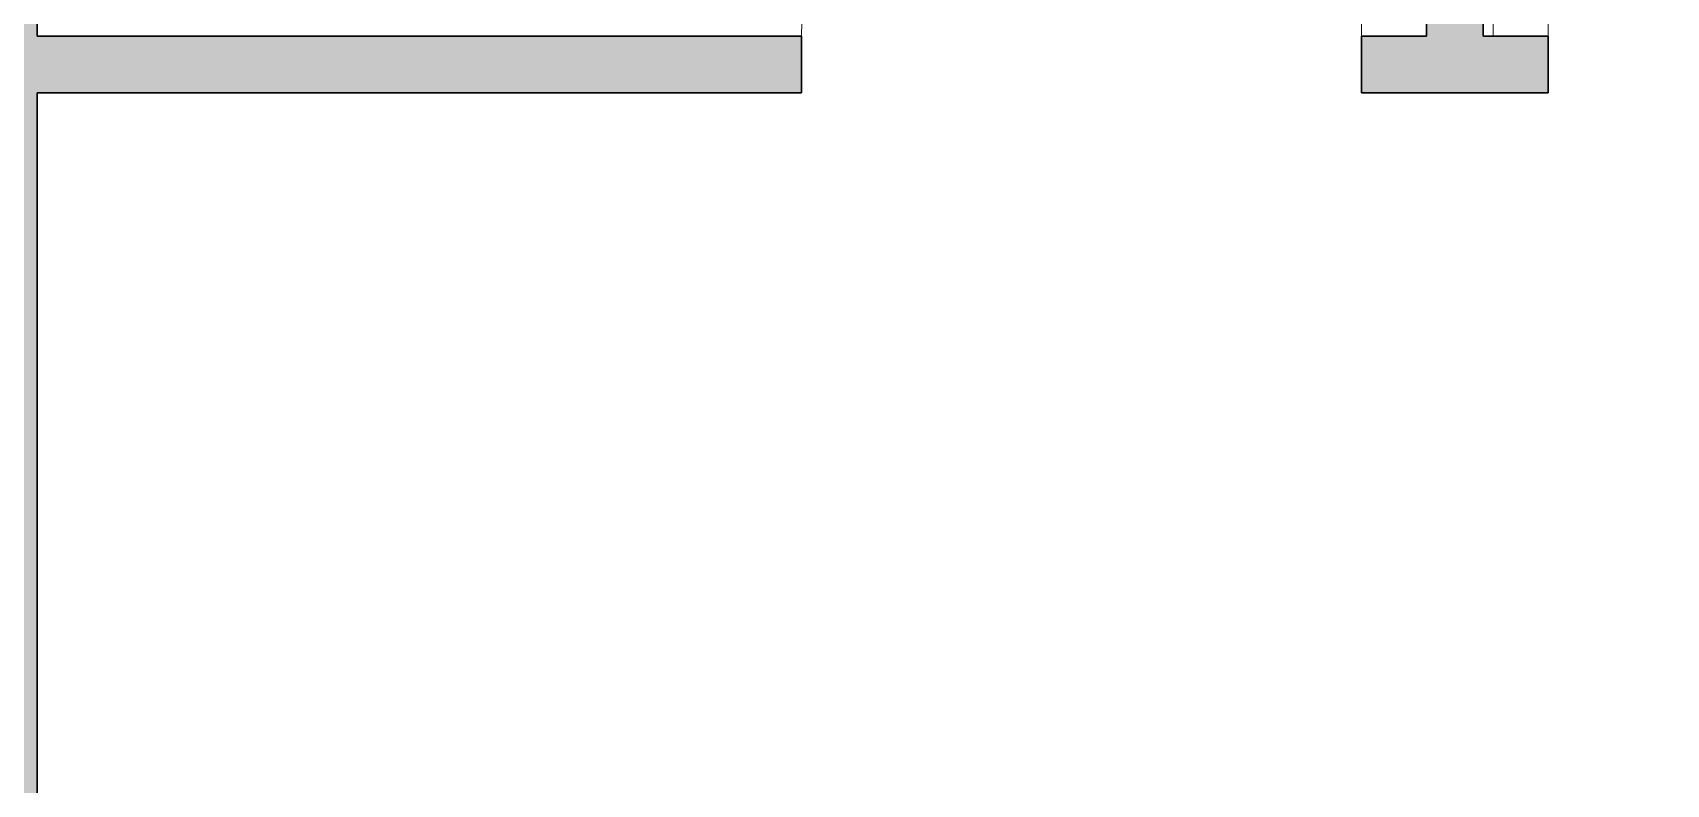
# Model space of a CAD drawing. Header units: millimetres. Extents: x 155927 to 317870, y -36033 to 97293.
# Drawn here: x 220091 to 223038, y 28558 to 29914 of the extents above; entities that cross this region are included whole.
import ezdxf

# ---------------------------------------------------------------- set-up
doc = ezdxf.new("R2010")
doc.units = ezdxf.units.MM
doc.header["$MEASUREMENT"] = 0
for name, color, linetype, lineweight in [('A-DOOR', 4, 'CONTINUOUS', 9), ('A-GENM', 8, 'CONTINUOUS', 9), ('A-WALL-PATT', 7, 'CONTINUOUS', 9), ('I-WALL', 7, 'CONTINUOUS', 9)]:
    doc.layers.add(name, color=color, linetype=linetype, lineweight=lineweight)

msp = doc.modelspace()

# ---------------------------------------------------------------- hatches: boundary and pattern name
at = {"layer": 'A-WALL-PATT'}
h = msp.add_hatch(color=256, dxfattribs=at)
h.paths.add_polyline_path([(220099.2, 28529.6), (220099.2, 33185.6), (219977.2, 33185.6), (219977.2, 28529.6)], flags=0)
h.paths.add_polyline_path([(219977.2, 34095.6), (220099.2, 34095.6), (220099.2, 34245.6), (219977.2, 34245.6), (219977.2, 34112.5)], flags=0)
msp.add_hatch(color=256, dxfattribs=at).paths.add_polyline_path([(222624, 29907.6), (222708, 29907.6), (222708, 34245.6), (222606, 34245.6), (222606, 32425.2), (222624, 32425.2), (222624, 30025.2), (222606, 30025.2), (222606, 29907.6)], flags=0)
h = msp.add_hatch(color=256, dxfattribs=at)
h.paths.add_polyline_path([(230750.8, 29805.6), (230750.8, 29907.6), (229114.4, 29907.6), (229114.4, 29805.6), (230452.2, 29805.6)], flags=0)
h.paths.add_polyline_path([(228104.4, 29805.6), (228104.4, 29907.6), (226459.4, 29907.6), (226459.4, 29805.6), (228046.4, 29805.6)], flags=0)
h.paths.add_polyline_path([(225449.4, 29805.6), (225449.4, 29907.6), (223835.5, 29907.6), (223836.3, 29805.6), (225039.2, 29805.6)], flags=0)
h.paths.add_polyline_path([(222488.5, 29805.6), (222825.5, 29805.6), (222825.5, 29907.6), (222488.5, 29907.6)], flags=0)
h.paths.add_polyline_path([(221478.5, 29805.6), (221478.5, 29907.6), (220099.2, 29907.6), (220099.2, 29805.6), (220227.7, 29805.6)], flags=0)

# ---------------------------------------------------------------- linework, layer by layer
at = {"layer": 'A-DOOR'}
for p, q in [((222488.5, 29907.6), (222488.5, 30917.6)), ((222825.5, 29907.6), (222825.5, 30917.6))]:
    msp.add_line(p, q, dxfattribs=at)
for centre, start, end in [((222488.5, 29907.6), 90, 180), ((222825.5, 29907.6), 0, 90)]:
    msp.add_arc(centre, 1010, start, end, dxfattribs=at)
at = {"layer": 'A-GENM'}
msp.add_line((222726, 29907.6), (222726, 34227.6), dxfattribs=at)
at = {"layer": 'I-WALL', "lineweight": 30}
for p, q in [((222708, 29907.6), (222708, 34245.6)), ((220099.2, 29907.6), (220099.2, 33185.6)), ((222606, 30025.2), (222606, 29907.6)), ((221478.5, 29907.6), (220099.2, 29907.6)), ((221478.5, 29805.6), (221478.5, 29907.6)), ((222606, 29907.6), (222488.5, 29907.6)), ((222488.5, 29907.6), (222488.5, 29805.6)), ((222825.5, 29907.6), (222708, 29907.6)), ((222825.5, 29805.6), (222825.5, 29907.6)), ((220099.2, 28529.6), (220099.2, 29805.6)), ((220099.2, 29805.6), (221478.5, 29805.6)), ((222488.5, 29805.6), (222825.5, 29805.6))]:
    msp.add_line(p, q, dxfattribs=at)

doc.saveas('drawing.dxf')
